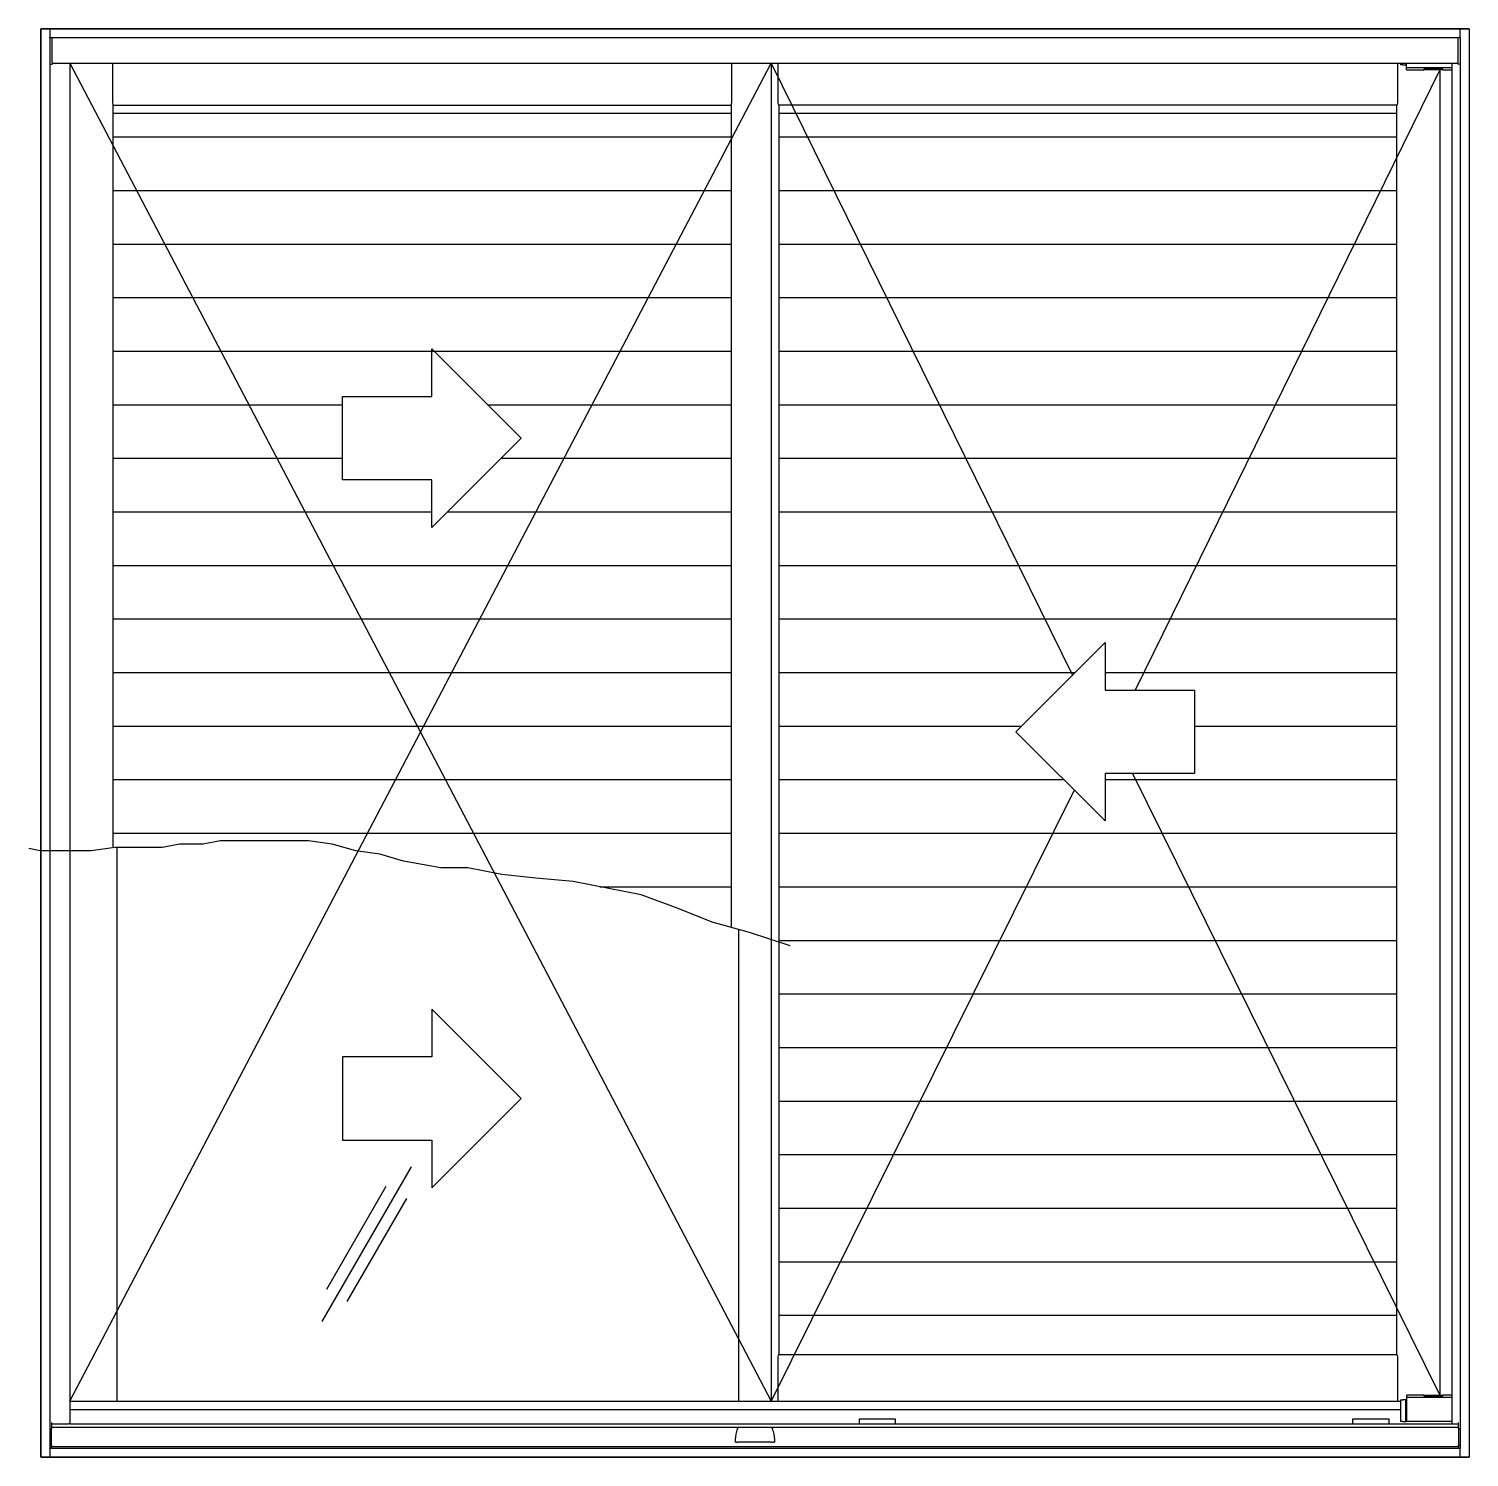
# Model space of a CAD drawing. Header units: millimetres. Extents: x 440.31 to 441.52, y 1067.13 to 1068.33.
import ezdxf

# ---------------------------------------------------------------- set-up
doc = ezdxf.new("R2010")
doc.units = ezdxf.units.MM
doc.header["$LTSCALE"] = 0.5
doc.layers.add('Gravia_Janelas', color=1, linetype='Continuous')

msp = doc.modelspace()

# ---------------------------------------------------------------- linework, layer by layer
at = {"layer": 'Gravia_Janelas'}
for p, q in [((440.3179, 1068.3307), (440.3179, 1067.1307)), ((440.3179, 1068.3307), (440.3183, 1068.3307)), ((440.3251, 1068.3307), (440.3183, 1068.3307)), ((440.3251, 1068.3307), (440.3255, 1068.3307)), ((440.3255, 1068.3303), (440.3255, 1068.3307)), ((441.5103, 1068.3307), (440.3255, 1068.3307)), ((440.3255, 1068.3303), (440.3255, 1068.3235)), ((440.3255, 1068.3231), (440.3255, 1068.3235)), ((441.5103, 1068.3231), (440.3255, 1068.3231)), ((440.3255, 1068.3231), (440.3255, 1067.1383)), ((440.3275, 1068.3023), (440.3275, 1068.3231)), ((441.5083, 1068.3231), (441.5083, 1068.3023)), ((441.5103, 1068.3307), (441.5103, 1068.3303)), ((441.5103, 1068.3307), (441.5107, 1068.3307)), ((441.5103, 1068.3235), (441.5103, 1068.3303)), ((441.5103, 1068.3235), (441.5103, 1068.3231)), ((441.5103, 1068.3231), (441.5103, 1067.1383)), ((441.5175, 1068.3307), (441.5107, 1068.3307)), ((441.5175, 1068.3307), (441.5179, 1068.3307)), ((441.5179, 1068.3307), (441.5179, 1067.1307)), ((440.3255, 1068.301), (440.3275, 1068.301)), ((440.3275, 1068.3023), (440.3275, 1068.301)), ((440.3275, 1068.3017), (441.5083, 1068.3017)), ((440.3425, 1068.3017), (440.3425, 1067.1588)), ((440.3425, 1068.3017), (440.9316, 1067.1778)), ((440.3425, 1067.1778), (440.9316, 1068.3017)), ((440.9316, 1068.3017), (441.1846, 1067.7878)), ((440.9316, 1068.3017), (440.9316, 1067.1778)), ((441.4603, 1068.3017), (441.4603, 1068.3003)), ((441.4623, 1068.3003), (441.4603, 1068.3003)), ((441.4623, 1068.3003), (441.4648, 1068.3003)), ((441.4648, 1068.3017), (441.4648, 1068.3003)), ((441.4648, 1068.3003), (441.4653, 1068.3003)), ((441.4653, 1068.2983), (441.4653, 1068.3017)), ((441.4653, 1068.2963), (441.4653, 1068.2983)), ((441.4653, 1068.2983), (441.5033, 1068.2983)), ((441.5033, 1068.3017), (441.5033, 1067.1588)), ((441.5083, 1068.301), (441.5083, 1068.3023)), ((441.5103, 1068.301), (441.5083, 1068.301)), ((441.4933, 1068.2963), (441.2372, 1067.7752)), ((441.4653, 1068.2963), (441.4798, 1068.2963)), ((441.4798, 1068.2968), (441.4958, 1068.2968)), ((441.4798, 1068.2963), (441.4798, 1068.2968)), ((441.4958, 1068.2968), (441.4798, 1068.2968)), ((441.4798, 1068.2968), (441.4798, 1068.2963)), ((441.4958, 1068.2963), (441.4798, 1068.2963)), ((441.4933, 1068.2963), (441.4933, 1067.1828)), ((441.4958, 1068.2968), (441.4958, 1068.2963)), ((441.4958, 1068.2968), (441.4958, 1068.2963)), ((441.4958, 1068.2963), (441.5033, 1068.2963)), ((440.3788, 1067.6427), (440.3788, 1068.2666)), ((440.8978, 1068.2666), (440.8978, 1067.5758)), ((440.938, 1068.2666), (440.938, 1067.2169)), ((441.457, 1067.2169), (441.457, 1068.2666)), ((440.3788, 1068.2599), (440.8978, 1068.2599)), ((440.938, 1068.2599), (441.457, 1068.2599)), ((440.3788, 1068.2399), (440.8978, 1068.2399)), ((440.938, 1068.2399), (441.457, 1068.2399)), ((440.3788, 1068.1949), (440.8978, 1068.1949)), ((440.938, 1068.1949), (441.457, 1068.1949)), ((440.3788, 1068.1499), (440.8978, 1068.1499)), ((440.938, 1068.1499), (441.457, 1068.1499)), ((440.3788, 1068.1049), (440.8978, 1068.1049)), ((440.938, 1068.1049), (441.457, 1068.1049)), ((440.3788, 1068.0599), (440.8978, 1068.0599)), ((440.938, 1068.0599), (441.457, 1068.0599)), ((440.3788, 1068.0149), (440.5715, 1068.0149)), ((440.6933, 1068.0149), (440.8978, 1068.0149)), ((440.938, 1068.0149), (441.457, 1068.0149)), ((440.3788, 1067.9699), (440.5715, 1067.9699)), ((440.7047, 1067.9699), (440.8978, 1067.9699)), ((440.938, 1067.9699), (441.457, 1067.9699)), ((440.3788, 1067.9249), (440.6465, 1067.9249)), ((440.6597, 1067.9249), (440.8978, 1067.9249)), ((440.938, 1067.9249), (441.457, 1067.9249)), ((440.3788, 1067.8799), (440.5715, 1067.8799)), ((440.5715, 1067.8799), (440.8978, 1067.8799)), ((440.938, 1067.8799), (441.457, 1067.8799)), ((440.3788, 1067.8349), (440.6697, 1067.8349)), ((440.6697, 1067.8349), (440.8978, 1067.8349)), ((440.938, 1067.8349), (441.457, 1067.8349)), ((440.3788, 1067.7899), (440.8978, 1067.7899)), ((440.938, 1067.7899), (441.1867, 1067.7899)), ((441.2121, 1067.7899), (441.457, 1067.7899)), ((440.3788, 1067.7449), (440.8978, 1067.7449)), ((440.938, 1067.7449), (441.1417, 1067.7449)), ((441.2871, 1067.7449), (441.457, 1067.7449)), ((441.2351, 1067.7052), (441.4933, 1067.1828)), ((440.3788, 1067.6999), (440.8978, 1067.6999)), ((440.938, 1067.6999), (441.1774, 1067.6999)), ((441.2121, 1067.6999), (441.457, 1067.6999)), ((441.1861, 1067.6912), (440.9316, 1067.1778)), ((440.3788, 1067.6549), (440.8978, 1067.6549)), ((440.938, 1067.6549), (441.1517, 1067.6549)), ((441.1517, 1067.6549), (441.457, 1067.6549)), ((440.3818, 1067.6429), (440.3818, 1067.1778)), ((440.7876, 1067.6099), (440.8978, 1067.6099)), ((440.938, 1067.6099), (441.1674, 1067.6099)), ((441.1674, 1067.6099), (441.457, 1067.6099)), ((440.904, 1067.5742), (440.904, 1067.1778)), ((440.938, 1067.5649), (441.457, 1067.5649)), ((440.938, 1067.5199), (441.457, 1067.5199)), ((440.938, 1067.4749), (441.457, 1067.4749)), ((440.938, 1067.4299), (441.457, 1067.4299)), ((440.938, 1067.3849), (441.457, 1067.3849)), ((440.629, 1067.3747), (440.554, 1067.2448)), ((440.6079, 1067.3581), (440.5579, 1067.2715)), ((440.6252, 1067.3481), (440.5752, 1067.2615)), ((440.938, 1067.3399), (441.457, 1067.3399)), ((440.938, 1067.2949), (441.457, 1067.2949)), ((440.938, 1067.2499), (441.457, 1067.2499)), ((440.3425, 1067.1778), (441.4603, 1067.1778)), ((440.9316, 1067.1778), (441.4603, 1067.1778)), ((441.4603, 1067.1788), (441.4603, 1067.1608)), ((441.4603, 1067.1788), (441.4623, 1067.1788)), ((441.4648, 1067.1788), (441.4623, 1067.1788)), ((441.4653, 1067.1788), (441.4648, 1067.1788)), ((441.4648, 1067.1608), (441.4648, 1067.1788)), ((441.4653, 1067.1828), (441.4653, 1067.1808)), ((441.4798, 1067.1828), (441.4653, 1067.1828)), ((441.4653, 1067.1808), (441.4653, 1067.1608)), ((441.5033, 1067.1808), (441.4653, 1067.1808)), ((441.4798, 1067.1823), (441.4798, 1067.1828)), ((441.4798, 1067.1828), (441.4958, 1067.1828)), ((441.4798, 1067.1823), (441.4798, 1067.1828)), ((441.4958, 1067.1823), (441.4798, 1067.1823)), ((441.4798, 1067.1823), (441.4958, 1067.1823)), ((441.5033, 1067.1828), (441.4958, 1067.1828)), ((441.4958, 1067.1828), (441.4958, 1067.1823)), ((441.4958, 1067.1823), (441.4958, 1067.1828)), ((440.327, 1067.1597), (440.327, 1067.1565)), ((440.3425, 1067.1708), (441.4603, 1067.1708)), ((441.0058, 1067.1592), (441.0058, 1067.1628)), ((441.0058, 1067.1628), (441.0358, 1067.1628)), ((441.0358, 1067.1628), (441.0358, 1067.1592)), ((441.4203, 1067.1592), (441.4203, 1067.1628)), ((441.4203, 1067.1628), (441.4503, 1067.1628)), ((441.4503, 1067.1628), (441.4503, 1067.1592)), ((441.4623, 1067.1608), (441.4603, 1067.1608)), ((441.4623, 1067.1608), (441.4648, 1067.1608)), ((441.4648, 1067.1608), (441.4653, 1067.1608)), ((441.5033, 1067.1608), (441.4653, 1067.1608)), ((441.5088, 1067.1565), (441.5088, 1067.1597)), ((440.3255, 1067.1548), (440.327, 1067.1548)), ((440.327, 1067.1588), (440.3413, 1067.1588)), ((440.327, 1067.1565), (440.327, 1067.1548)), ((440.327, 1067.1558), (441.5088, 1067.1558)), ((440.327, 1067.1408), (440.327, 1067.1548)), ((440.3424, 1067.1588), (440.3413, 1067.1588)), ((440.3424, 1067.1588), (441.5033, 1067.1588)), ((441.0058, 1067.1588), (441.0058, 1067.1592)), ((441.0358, 1067.1592), (441.0358, 1067.1588)), ((441.4203, 1067.1588), (441.4203, 1067.1592)), ((441.4503, 1067.1592), (441.4503, 1067.1588)), ((441.5039, 1067.1588), (441.5033, 1067.1588)), ((441.5039, 1067.1588), (441.5088, 1067.1588)), ((441.5088, 1067.1548), (441.5088, 1067.1565)), ((441.5088, 1067.1548), (441.5088, 1067.1408)), ((441.5088, 1067.1548), (441.5103, 1067.1548)), ((440.3255, 1067.1408), (440.327, 1067.1408)), ((440.3255, 1067.1383), (441.5103, 1067.1383)), ((440.3255, 1067.1379), (440.3255, 1067.1383)), ((440.3255, 1067.1379), (440.3255, 1067.1311)), ((440.327, 1067.1408), (440.327, 1067.1398)), ((440.327, 1067.1398), (441.5088, 1067.1398)), ((440.327, 1067.1383), (440.327, 1067.1398)), ((440.9025, 1067.1433), (440.9012, 1067.1433)), ((440.9025, 1067.1433), (440.9037, 1067.1433)), ((440.9321, 1067.1433), (440.9037, 1067.1433)), ((440.9321, 1067.1433), (440.9333, 1067.1433)), ((440.9347, 1067.1433), (440.9333, 1067.1433)), ((441.5088, 1067.1398), (441.5088, 1067.1408)), ((441.5088, 1067.1408), (441.5103, 1067.1408)), ((441.5088, 1067.1398), (441.5088, 1067.1383)), ((441.5103, 1067.1383), (441.5103, 1067.1379)), ((441.5103, 1067.1311), (441.5103, 1067.1379)), ((440.3183, 1067.1307), (440.3179, 1067.1307)), ((440.3183, 1067.1307), (440.3251, 1067.1307)), ((440.3255, 1067.1307), (440.3251, 1067.1307)), ((440.3255, 1067.1307), (440.3255, 1067.1311)), ((440.3255, 1067.1307), (441.5103, 1067.1307)), ((441.5103, 1067.1311), (441.5103, 1067.1307)), ((441.5107, 1067.1307), (441.5103, 1067.1307)), ((441.5107, 1067.1307), (441.5175, 1067.1307)), ((441.5179, 1067.1307), (441.5175, 1067.1307))]:
    msp.add_line(p, q, dxfattribs=at)
at = {"layer": 'Gravia_Janelas', "color": 2}
msp.add_lwpolyline([(440.3179, 1068.3307), (441.5179, 1068.3307), (441.5179, 1067.1307), (440.3179, 1067.1307)], close=True, dxfattribs=at)
at = {"layer": 'Gravia_Janelas', "flags": 128}
for points in [[(440.3781, 1068.3017), (440.3781, 1068.2685), (440.3784, 1068.2675), (440.3785, 1068.2675), (440.3785, 1068.2674), (440.3785, 1068.2674), (440.3785, 1068.2673), (440.3785, 1068.2673), (440.3788, 1068.2666), (440.8979, 1068.2666), (440.8979, 1068.2666), (440.8979, 1068.2667), (440.8979, 1068.2667), (440.8979, 1068.2667), (440.8979, 1068.2668), (440.8979, 1068.2668), (440.898, 1068.2668), (440.898, 1068.2669), (440.898, 1068.2669), (440.898, 1068.2669), (440.898, 1068.267), (440.898, 1068.267), (440.898, 1068.2671), (440.8981, 1068.2671), (440.8981, 1068.2671), (440.8981, 1068.2672), (440.8981, 1068.2672), (440.8981, 1068.2673), (440.8981, 1068.2673), (440.8982, 1068.2674), (440.8982, 1068.2674), (440.8982, 1068.2675), (440.8982, 1068.2675), (440.8985, 1068.2685), (440.8985, 1068.3017)], [(441.4577, 1068.3017), (441.4577, 1068.2685), (441.4574, 1068.2675), (441.4574, 1068.2675), (441.4574, 1068.2674), (441.4574, 1068.2674), (441.4573, 1068.2673), (441.4573, 1068.2673), (441.4573, 1068.2672), (441.4573, 1068.2672), (441.4573, 1068.2671), (441.4573, 1068.2671), (441.4572, 1068.2671), (441.4572, 1068.267), (441.4572, 1068.267), (441.4572, 1068.2669), (441.4572, 1068.2669), (441.4572, 1068.2669), (441.4572, 1068.2668), (441.4571, 1068.2668), (441.4571, 1068.2668), (441.4571, 1068.2667), (441.4571, 1068.2667), (441.4571, 1068.2667), (441.4571, 1068.2666), (441.4571, 1068.2666), (440.938, 1068.2666), (440.9378, 1068.2671), (440.9378, 1068.2671), (440.9378, 1068.2671), (440.9378, 1068.2672), (440.9377, 1068.2672), (440.9377, 1068.2673), (440.9377, 1068.2673), (440.9377, 1068.2674), (440.9377, 1068.2674), (440.9377, 1068.2675), (440.9376, 1068.2675), (440.9373, 1068.2685), (440.9373, 1068.3017)], [(440.9373, 1067.1778), (440.9373, 1067.215), (440.9376, 1067.216), (440.9377, 1067.216), (440.9377, 1067.2161), (440.9377, 1067.2161), (440.9377, 1067.2162), (440.9377, 1067.2162), (440.9377, 1067.2163), (440.9378, 1067.2163), (440.9378, 1067.2163), (440.9378, 1067.2164), (440.9378, 1067.2164), (440.9378, 1067.2165), (440.9378, 1067.2165), (440.9378, 1067.2165), (440.9379, 1067.2166), (440.9379, 1067.2166), (440.9379, 1067.2167), (440.9379, 1067.2167), (440.9379, 1067.2167), (440.9379, 1067.2168), (440.9379, 1067.2168), (440.9379, 1067.2168), (440.938, 1067.2169), (440.938, 1067.2169), (441.4571, 1067.2169), (441.4572, 1067.2165), (441.4572, 1067.2164), (441.4573, 1067.2164), (441.4573, 1067.2163), (441.4573, 1067.2163), (441.4573, 1067.2163), (441.4573, 1067.2162), (441.4573, 1067.2162), (441.4574, 1067.2161), (441.4574, 1067.2161), (441.4574, 1067.216), (441.4574, 1067.216), (441.4577, 1067.215), (441.4577, 1067.1778)], [(440.9032, 1067.1544), (440.9032, 1067.1544), (440.9032, 1067.1545), (440.9032, 1067.1545), (440.9032, 1067.1545), (440.9032, 1067.1545), (440.9032, 1067.1545), (440.9032, 1067.1545), (440.9032, 1067.1545), (440.9032, 1067.1545), (440.9032, 1067.1545), (440.9032, 1067.1546), (440.9032, 1067.1546), (440.9032, 1067.1546), (440.9032, 1067.1546), (440.9032, 1067.1546), (440.9032, 1067.1546), (440.9032, 1067.1546), (440.9032, 1067.1546), (440.9032, 1067.1546), (440.9033, 1067.1546), (440.9033, 1067.1547), (440.9033, 1067.1547), (440.9033, 1067.1547), (440.9033, 1067.1547)], [(440.9033, 1067.1547), (440.9033, 1067.1548), (440.9033, 1067.1548), (440.9034, 1067.1549), (440.9034, 1067.1549), (440.9034, 1067.155), (440.9035, 1067.1551), (440.9035, 1067.1551), (440.9035, 1067.1552), (440.9036, 1067.1552), (440.9036, 1067.1553), (440.9036, 1067.1553), (440.9037, 1067.1554), (440.9037, 1067.1554), (440.9038, 1067.1555), (440.9038, 1067.1555), (440.9038, 1067.1556), (440.9039, 1067.1556), (440.9039, 1067.1556), (440.904, 1067.1557), (440.904, 1067.1557), (440.904, 1067.1557), (440.9041, 1067.1558), (440.9041, 1067.1558), (440.9042, 1067.1558)], [(440.9317, 1067.1558), (440.9317, 1067.1558), (440.9318, 1067.1558), (440.9318, 1067.1557), (440.9318, 1067.1557), (440.9319, 1067.1557), (440.9319, 1067.1556), (440.932, 1067.1556), (440.932, 1067.1556), (440.932, 1067.1555), (440.9321, 1067.1555), (440.9321, 1067.1554), (440.9322, 1067.1554), (440.9322, 1067.1553), (440.9322, 1067.1553), (440.9323, 1067.1552), (440.9323, 1067.1552), (440.9324, 1067.1551), (440.9324, 1067.1551), (440.9324, 1067.155), (440.9325, 1067.1549), (440.9325, 1067.1549), (440.9325, 1067.1548), (440.9325, 1067.1548), (440.9326, 1067.1547)], [(440.9326, 1067.1547), (440.9326, 1067.1547), (440.9326, 1067.1547), (440.9326, 1067.1547), (440.9326, 1067.1546), (440.9326, 1067.1546), (440.9326, 1067.1546), (440.9326, 1067.1546), (440.9326, 1067.1546), (440.9326, 1067.1546), (440.9326, 1067.1546), (440.9326, 1067.1546), (440.9326, 1067.1546), (440.9326, 1067.1546), (440.9326, 1067.1545), (440.9326, 1067.1545), (440.9326, 1067.1545), (440.9326, 1067.1545), (440.9326, 1067.1545), (440.9326, 1067.1545), (440.9327, 1067.1545), (440.9327, 1067.1545), (440.9327, 1067.1545), (440.9327, 1067.1544), (440.9327, 1067.1544)]]:
    msp.add_lwpolyline(points, dxfattribs=at)
at = {"layer": 'Gravia_Janelas'}
for points in [[(440.7215, 1067.9867), (440.6465, 1067.9117), (440.6465, 1067.9517), (440.5715, 1067.9517), (440.5715, 1068.0217), (440.6465, 1068.0217), (440.6465, 1068.0617), (440.7215, 1067.9867)], [(441.1371, 1067.7402), (441.2121, 1067.8152), (441.2121, 1067.7752), (441.2871, 1067.7752), (441.2871, 1067.7052), (441.2121, 1067.7052), (441.2121, 1067.6652), (441.1371, 1067.7402)], [(440.7215, 1067.432), (440.6465, 1067.507), (440.6465, 1067.467), (440.5715, 1067.467), (440.5715, 1067.397), (440.6465, 1067.397), (440.6465, 1067.357), (440.7215, 1067.432)]]:
    msp.add_lwpolyline(points, close=True, dxfattribs=at)
msp.add_lwpolyline([(440.9476, 1067.5602), (440.9134, 1067.5716), (440.8821, 1067.5801), (440.8535, 1067.5916), (440.8222, 1067.603), (440.7937, 1067.6087), (440.7652, 1067.6144), (440.7338, 1067.6172), (440.7053, 1067.6201), (440.6768, 1067.6258), (440.654, 1067.6258), (440.6226, 1067.6315), (440.6027, 1067.6372), (440.5827, 1067.6401), (440.5628, 1067.6458), (440.5428, 1067.6486), (440.5285, 1067.6486), (440.5143, 1067.6486), (440.5, 1067.6486), (440.4858, 1067.6486), (440.4687, 1067.6486), (440.4544, 1067.6458), (440.4345, 1067.6458), (440.4202, 1067.6429), (440.406, 1067.6429), (440.3803, 1067.6429), (440.3603, 1067.6401), (440.3375, 1067.6401), (440.3176, 1067.6401), (440.3079, 1067.6422)], dxfattribs=at)
for centre, start, end in [((440.9332, 1067.1433), 163.6817, 180), ((440.9332, 1067.1433), 159.6191, 163.6817), ((440.9027, 1067.1433), 16.3183, 20.3809), ((440.9027, 1067.1433), 0, 16.3183)]:
    msp.add_arc(centre, 0.032, start, end, dxfattribs=at)

doc.saveas('drawing.dxf')
